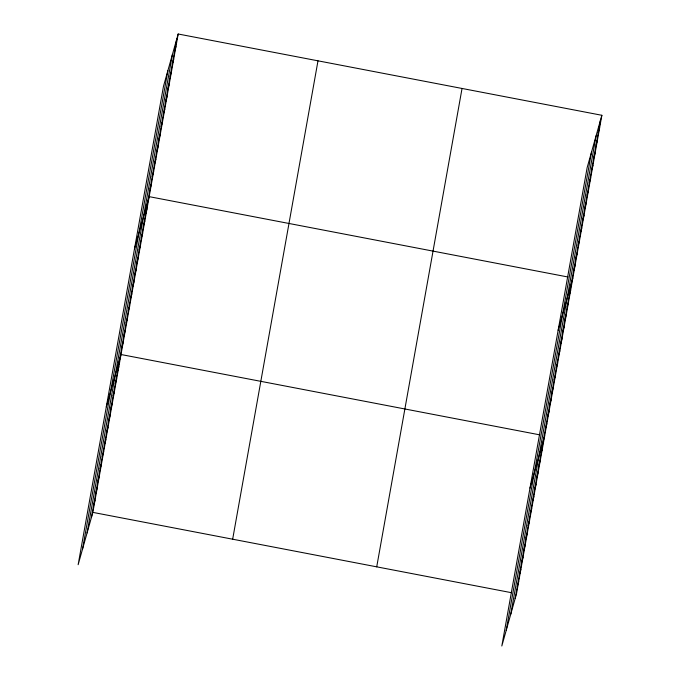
<?xml version="1.0" encoding="UTF-8"?>
<svg xmlns="http://www.w3.org/2000/svg" width="680" height="680" viewBox="0 0 680 680"><rect width="100%" height="100%" fill="white"/><g stroke="black" fill="none" stroke-linecap="round" stroke-linejoin="round"><path stroke-width="1.02" d="M82.535 549.066L167.867 70.686M87.074 532.942L172.397 54.561M91.468 517.284L176.8 38.904M178.177 34L163.472 86.334L78.141 564.715L92.854 512.38L178.177 34L601.86 115.285L516.528 593.665L501.823 646L587.146 167.62L601.86 115.285M232.662 539.206L317.993 60.826M376.72 566.84L462.043 88.459M506.217 630.351L591.549 151.963M510.756 614.218L596.079 135.839M515.151 598.57L600.483 120.19M174.565 51.416L175.95 46.512M172.338 63.928L173.714 59.024M170.102 76.441L171.487 71.536M167.875 88.953L169.252 84.048M165.639 101.465L167.025 96.56M163.412 113.977L164.79 109.072M161.177 126.489L162.554 121.584M158.95 139L160.327 134.096M156.714 151.512L158.091 146.6M154.487 164.024L155.864 159.112M152.252 176.536L153.629 171.623M150.017 189.04L151.402 184.135M134.453 248.982L149.167 196.647L567.962 276.998M145.622 213.698L146.999 208.794M143.454 225.845L144.831 220.94M141.287 237.983L142.672 233.078M139.128 250.129L140.505 245.225M136.96 262.276L138.338 257.372M134.793 274.414L136.17 269.51M132.625 286.56L134.002 281.656M130.458 298.707L131.835 293.794M128.291 310.845L129.676 305.94M126.131 322.991L127.508 318.087M123.964 335.138L125.341 330.225M121.796 347.276L123.173 342.372M106.301 406.852L121.006 354.518L539.801 434.86M117.462 371.569L118.847 366.656M115.294 383.707L116.68 378.802M113.135 395.853L114.512 390.949M110.968 407.991L112.344 403.087M108.8 420.138L110.177 415.233M106.632 432.284L108.009 427.38M104.465 444.423L105.85 439.518M102.297 456.569L103.683 451.664M100.138 468.715L101.516 463.811M97.971 480.853L99.348 475.949M95.803 493L97.18 488.096M93.636 505.146L95.013 500.242M598.247 132.702L599.633 127.797M596.02 145.214L597.397 140.301M593.784 157.726L595.162 152.813M591.558 170.23L592.935 165.325M589.322 182.742L590.699 177.837M587.095 195.254L588.472 190.349M584.86 207.766L586.236 202.861M582.633 220.277L584.01 215.373M580.397 232.79L581.774 227.885M578.162 245.301L579.547 240.397M575.935 257.813L577.312 252.909M573.699 270.325L575.085 265.421M558.135 330.267L572.849 277.933M569.304 294.984L570.682 290.071M567.137 307.122L568.514 302.218M564.969 319.269L566.355 314.364M562.802 331.415L564.188 326.502M560.643 343.553L562.02 338.649M558.476 355.7L559.852 350.795M556.308 367.846L557.685 362.933M554.14 379.984L555.517 375.079M551.973 392.13L553.358 387.226M549.806 404.269L551.191 399.364M547.646 416.415L549.024 411.51M545.479 428.561L546.856 423.657M529.983 488.138L544.688 435.795M541.144 452.846L542.521 447.942M538.976 464.992L540.362 460.088M536.817 477.131L538.194 472.226M534.65 489.277L536.027 484.373M532.483 501.423L533.86 496.519M530.315 513.562L531.692 508.657M528.148 525.708L529.524 520.803M525.98 537.854L527.365 532.95M523.821 549.992L525.198 545.088M521.654 562.139L523.031 557.235M519.486 574.285L520.863 569.373M517.318 586.423L518.696 581.519M92.854 512.38L511.64 592.722"/></g></svg>
